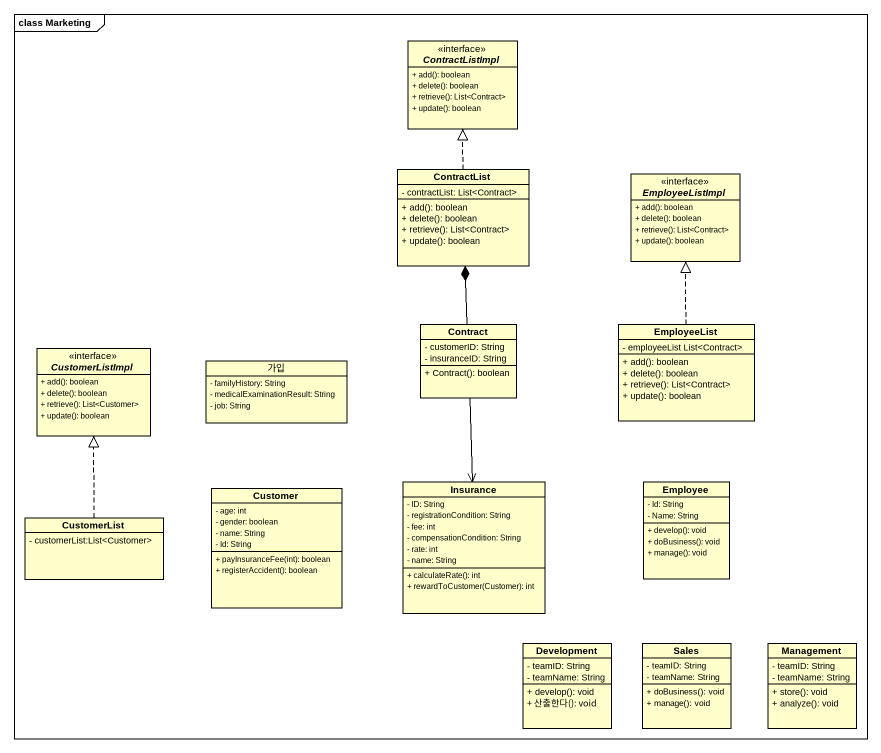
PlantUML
@startuml
mainframe class Marketing
hide circle
hide empty members
skinparam classAttributeIconSize 0
interface ContractListImpl {
  + add(): boolean
  + delete(): boolean
  + retrieve(): List<Contract>
  + update(): boolean
}
class ContractList {
  - contractList: List<Contract>
  + add(): boolean
  + delete(): boolean
  + retrieve(): List<Contract>
  + update(): boolean
}
interface EmployeeListImpl {
  + add(): boolean
  + delete(): boolean
  + retrieve(): List<Contract>
  + update(): boolean
}
class Contract {
  - customerID: String
  - insuranceID: String
  + Contract(): boolean
}
class EmployeeList {
  - employeeList List<Contract>
  + add(): boolean
  + delete(): boolean
  + retrieve(): List<Contract>
  + update(): boolean
}
interface CustomerListImpl {
  + add(): boolean
  + delete(): boolean
  + retrieve(): List<Customer>
  + update(): boolean
}
class 가입 {
  - familyHistory: String
  - medicalExaminationResult: String
  - job: String
}
class Customer {
  - age: int
  - gender: boolean
  - name: String
  - Id: String
  + payInsuranceFee(int): boolean
  + registerAccident(): boolean
}
class Insurance {
  - ID: String
  - registrationCondition: String
  - fee: int
  - compensationCondition: String
  - rate: int
  - name: String
  + calculateRate(): int
  + rewardToCustomer(Customer): int
}
class Employee {
  - Id: String
  - Name: String
  + develop(): void
  + doBusiness(): void
  + manage(): void
}
class CustomerList {
  - customerList:List<Customer>
}
class Development {
  - teamID: String
  - teamName: String
  + develop(): void
  + 산출한다(): void
}
class Sales {
  - teamID: String
  - teamName: String
  + doBusiness(): void
  + manage(): void
}
class Management {
  - teamID: String
  - teamName: String
  + store(): void
  + analyze(): void
}
ContractList .up.|> ContractListImpl
Contract -up-* ContractList
Contract --> Insurance
EmployeeList .up.|> EmployeeListImpl
CustomerList .up.|> CustomerListImpl
@enduml
